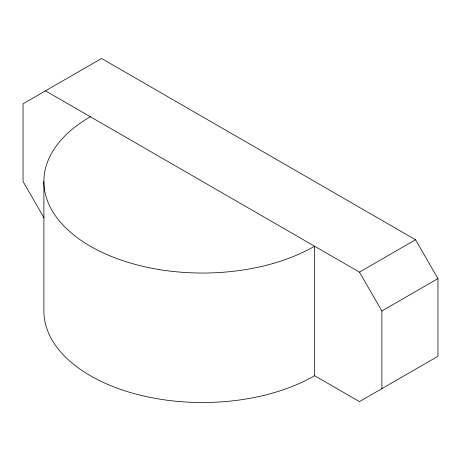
<?xml version="1.0" encoding="UTF-8"?>
<svg xmlns="http://www.w3.org/2000/svg" width="461" height="461" viewBox="0 0 461 461"><rect width="100%" height="100%" fill="white"/><g stroke="black" fill="none" stroke-linecap="round" stroke-linejoin="round"><path stroke-width="0.69" d="M45.478 90.846L359.453 272.123L415.522 239.749L437.95 278.594L437.95 356.284L359.453 401.606L314.604 375.709A158.584 91.555 0 0 1 141.781 395.555A158.584 91.555 0 0 1 43.881 310.968L43.881 181.484M381.881 388.658L381.881 310.968L437.95 278.594M415.522 239.749L101.547 58.478L23.05 103.794L23.05 181.484L44.054 217.863M359.453 272.123L381.881 310.968M314.604 375.709L314.604 246.226A158.584 91.555 0 0 1 90.333 246.226A158.584 91.555 0 0 1 90.333 116.742"/></g></svg>
